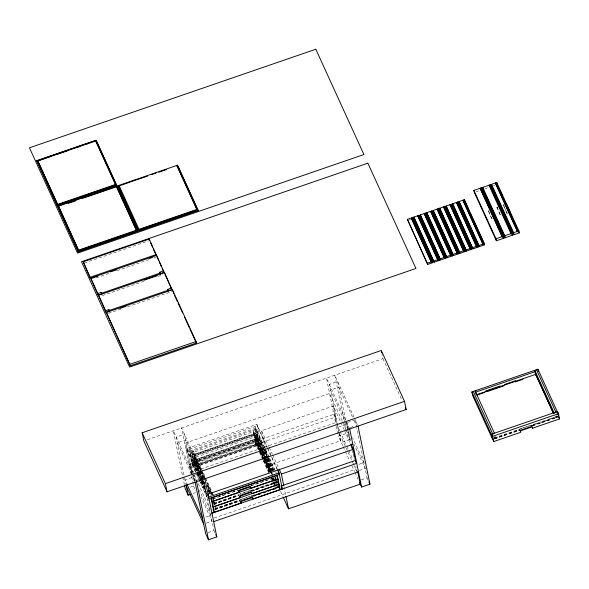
<?xml version="1.0" encoding="UTF-8"?>
<svg xmlns="http://www.w3.org/2000/svg" width="589" height="589" viewBox="0 0 589 589"><rect width="100%" height="100%" fill="white"/><g stroke="black" fill="none" stroke-linecap="round" stroke-linejoin="round"><path stroke-width="0.44" stroke-dasharray="2.94 2.21" d="M84.426 262.988L148.686 240.864M96.221 277.817L110.114 273.031M117.064 270.638L150.062 259.285M153.538 258.085L156.144 257.187M102.331 295.597L144.018 281.248M157.911 276.469L163.124 274.673M108.45 313.385L120.605 309.196M127.555 306.81L171.841 291.562M476 191.83L479.394 190.659M484.806 188.797L488.2 187.626M493.427 185.829L494.937 185.307M409.164 220.028L410.673 219.513M147.316 439.74L382.946 358.635L381.937 353.739M256.878 424.367L260.161 440.351L189.746 464.596L186.463 448.604L256.878 424.367L267.2 446.963M269.004 457.381L256.149 429.234L190.144 451.954L190.888 455.591L198.832 472.974M204.14 478.106L193.163 453.802L193.869 453.559L201.431 470.118M271.625 470.861L254.234 432.782L253.528 433.025L265.249 458.684M265.425 449.422L261.582 430.706L333.337 406.012L340.575 421.849M193.266 454.288L193.965 454.045L204.854 477.885M190.888 455.591L256.892 432.871L256.149 429.234M254.264 434.792L194.561 455.341L194.65 455.79L254.315 435.256L254.22 434.807M267.826 457.749L257.238 434.572L191.241 457.285L191.985 460.922L196.52 470.854M194.966 458.897L194.26 459.133L194.355 459.619L199.273 470.383M271.846 474.278L255.324 438.113L254.625 438.356L260.669 451.601M194.355 459.619L195.062 459.376M191.985 460.922L257.989 438.201L257.238 434.572M255.361 440.123L195.658 460.672L195.747 461.128L255.405 440.594L255.317 440.138M195.504 472.054L193.221 467.062L192.331 462.623L258.335 439.902L263.254 450.666M192.198 474.594L191.197 472.393L189.467 463.985L334.272 414.148L335.612 417.086L190.807 466.922L192.537 475.33M196.159 464.714L195.452 464.957L195.357 464.471M260.161 440.351L261.266 442.773L190.851 467.011L189.467 463.985M193.221 467.062L191.013 467.821L196.719 480.3M261.266 442.773L261.435 443.583L259.226 444.342L258.335 439.902M256.458 445.453L196.748 466.009L196.844 466.459L256.502 445.925L256.406 445.475M191.197 472.393L335.995 422.549L334.272 414.148M347.643 422.357L355.152 419.773L358.031 426.075M195.666 480.727L200.665 479.004M352.973 426.576L347.974 428.299L345.316 422.475M190.247 487.169L193.582 486.021L181.655 427.923L201.077 470.449M342.761 445.763L338.38 436.184L346.722 433.313L346.354 431.523M271.382 471.296L268.717 465.457L340.471 440.756L339.19 434.52M193.126 493.479L195.622 492.618M349.601 439.615L341.259 442.486L329.332 384.381L337.674 381.517L349.601 439.615L346.722 433.313M212.776 498.824L237.448 490.335M250.855 485.719L275.947 477.083M212.791 498.905L238.015 490.254M250.87 485.8L276.094 477.149M213.682 503.22L241.372 493.692M242.234 493.391L245.694 492.205M246.563 491.903L276.852 481.478M213.778 503.705L238.876 495.069M250.126 491.197L276.948 481.964M213.917 503.742L238.619 495.239M250.656 491.093L277.949 481.699M213.432 504.309L238.965 495.518M251.51 491.204L277.905 482.119M213.888 504.243L238.714 495.724M251.967 491.138L277.927 482.2M241.402 499.229L250.796 495.997A1.252 0.81 -24.5 0 1 252.055 496.203L277.176 487.596M214.771 508.557L277.942 486.816M214.948 508.786L240.091 500.135M251.363 496.255L277.375 487.302M214.875 509.043L240.408 500.252M215.014 509.073L240.106 500.436M252.225 496.269L277.316 487.626M214.529 509.647L240.062 500.856M253.469 496.24L277.713 487.898L276.955 486.242M215.11 509.559L240.209 500.922M253.572 496.321L277.419 488.112M205.797 517.039L210.796 515.316L199.399 490.365M358.937 464.323L363.943 462.601L352.546 437.649M214.072 518.084L356.271 469.139M206.172 523.223L212.011 521.213L200.996 497.094M359.312 470.508L365.151 468.505L354.136 444.386M208.094 532.596L213.932 530.586L203.661 480.528M361.241 479.888L367.072 477.878L356.801 427.82M520.963 428.542L530.358 425.31A1.252 0.81 -24.5 0 1 531.617 425.516M494.333 437.87L557.503 416.121M494.436 438.349L519.969 429.565M531.204 425.692L557.606 416.607M494.576 438.385L520.131 429.587M531.786 425.575L558.608 416.342M494.09 438.952L520.058 430.014M532.603 425.7L557.702 417.064M494.672 438.871L519.77 430.235M532.75 425.766L556.98 417.424M507.983 213.726A1.252 0.942 -11.6 0 1 506.893 213.174L503.485 205.053A1.252 0.942 -11.6 0 1 503.632 204.214M503.448 204.935L506.893 213.174M496.969 206.916A1.252 0.942 -11.6 0 0 497.028 207.276L500.429 215.397A1.252 0.942 -11.6 0 0 501.364 215.942M497.028 207.276L500.429 215.397M491.624 218.431L488.222 210.31L491.624 218.431A1.252 0.942 -11.6 0 0 492.551 218.975M556.517 415.554L557.275 417.211L556.826 415.024M555.604 415.989L556.362 417.638L556.259 417.152M494.996 436.228L495.85 438.349L495.091 436.677M494.436 436.523L495.29 438.658L494.164 436.191M382.946 358.635L401.992 400.329M354.011 417.277L334.795 375.208L344.521 422.585M352.509 417.115L338.837 387.172L330.495 390.043L344.933 421.643M354.033 420.443L356.308 425.427M349.689 428.947L326.453 378.079L336.179 425.457M348.364 428.505L346.465 424.345L338.13 427.216L339.647 430.544M347.679 430.242L349.579 434.402M342.18 420.951L329.604 393.43L184.806 443.274L201.828 480.462M342.555 421.783L345.986 429.293M346.369 430.125L350.558 439.298M367.072 477.878L368.154 480.241M340.957 422.688L344.005 429.359M344.381 430.191L350.477 443.532M340.03 431.369L346.487 445.512M346.862 446.344L348.386 449.672M348.762 450.504L352.944 459.648M339.72 433.946L345.795 447.25M346.177 448.082L347.694 451.41M348.077 452.242L353.775 464.721M354.151 465.553L356.816 471.369L355.778 466.319M343.137 446.595L345.044 450.762M345.426 451.601L349.616 460.767M351.898 465.774L354.563 471.605M354.946 472.444L357.994 479.115M261.582 430.706L268.82 446.55M269.202 447.382L272.251 454.053M272.626 454.892L278.722 468.226M267.583 447.802L277.139 468.726M267.134 447.647L257.194 425.891L186.772 450.129L196.711 471.885M267.509 448.487L277.066 469.404M275.24 471.001L254.985 426.65L257.953 441.117M275.623 471.841L276.771 474.351M269.379 458.205L274.673 469.794M256.892 432.871L268.238 457.705M268.613 458.536L273.907 470.125M261.435 443.583L267.134 456.063M267.516 456.895L273.591 470.206M268.201 458.573L273.495 470.162M266.456 455.378L254.735 429.72L255.479 433.357L263.423 450.74M267.966 458.691L274.018 471.936M257.989 438.201L263.658 450.622M264.034 451.446L267.06 458.073M267.435 458.897L273.487 472.142M263.798 451.564L266.824 458.19M267.2 459.015L273.627 473.092M263.629 451.491L266.655 458.117M267.031 458.941L272.324 470.53M275.35 477.156L276.108 478.805M263.018 450.784L255.832 435.05L256.576 438.687L264.925 456.821M263.393 451.608L266.419 458.235M266.795 459.059L272.089 470.648M275.115 477.274L275.873 478.923M274.584 477.48L275.718 479.961M276.094 480.786L277.61 484.099M265.83 458.47L252.976 430.323L253.719 433.96L272.251 474.528M266.206 459.302L271.728 471.347M265.308 457.653L271.389 470.964M275.188 479.291L277.088 483.451M275.188 479.63L277.095 483.797M280.526 491.307L282.808 496.306M265.624 459.427L271.676 472.761M272.052 473.585L273.186 476.074M275.829 481.78L276.963 484.261M272.155 474.071L253.631 433.511L254.33 433.268L254.234 432.782M273.473 477.848L274.614 480.337M271.566 473.939L254.073 435.661L254.816 439.298L269.563 471.583M273.2 477.51L275.704 482.995L275.6 482.509M261.074 451.476L257.673 444.025L256.922 440.388M261.45 452.3L264.476 458.927M264.859 459.751L271.286 473.821M273.171 477.966L276.58 485.41M261.052 452.433L264.078 459.052M264.454 459.884L269.747 471.472M272.773 478.091L273.907 480.58M263.04 457.057L254.72 438.842L255.427 438.599L255.324 438.113M263.416 457.881L269.467 471.126M272.471 477.708L274.857 483.171L272.567 478.158M269.556 472.209L256.421 443.451L256.524 443.937L255.817 444.18L269.902 475.257M272.302 478.216L276.801 488.325L272.177 478.246M263.482 459.206L255.162 440.992L255.913 444.629M263.857 460.031L269.379 472.076M255.714 443.694L258.365 449.488M259.874 452.801L262.9 459.42M263.283 460.245L269.328 473.49M271.595 478.459L272.729 480.941M273.112 481.773L275.004 485.91M271.662 478.864L275.947 488.502L275.858 488.053M213.351 494.738L193.317 450.865L194.061 454.494M201.806 470.942L204.832 477.569M205.215 478.393L211.26 491.638M211.642 492.47L212.776 494.951M206.761 482.06L212.585 495.062M201.46 471.288L204.884 478.791M200.834 470.265L194.407 456.195L195.158 459.832L203.477 478.04M201.217 471.097L204.243 477.716M207.645 485.167L210.671 491.793M211.046 492.618L212.18 495.099M193.163 453.802L200.724 470.361M201.033 471.038L204.125 477.812M207.534 485.262L210.56 491.881M210.81 492.433L211.937 494.9M207.527 485.513L211.79 494.848M203.661 478.209L191.55 451.469L192.301 455.106L202.955 478.172M207.438 486.212L210.082 492.029M212.813 498.242L215.199 503.705L212.909 498.699M208.329 488.679L209.905 492.117M203.168 478.143L185.697 439.88L177.355 442.751L192.169 475.19M208.359 489.673L209.493 492.154M214.028 502.093L215.545 505.399M208.248 489.768L209.647 492.831M212.658 499.413L214.632 504.015L213.638 501.835M199.597 471.097L202.675 477.834M208.241 490.026L210.619 495.216M199.075 470.876L192.647 456.799L193.391 460.436L205.583 487.125M199.465 471.679L204.854 483.753M208.189 491.057L210.148 495.342M213.454 502.307L216.288 509.036L215.537 507.379M204.847 483.989L196.247 465.163L195.504 461.526M199.686 472.798L188.981 449.37L191.955 463.83L196.483 473.703M199.973 473.475L203.124 480.329M203.374 480.926L204.655 483.679M214.978 507.703L215.729 509.345L215.633 508.859M199.207 473.799L202.233 480.425M202.609 481.25L205.259 487.044M197.904 471.237L193.744 462.137L194.488 465.774L200.164 478.187M198.279 472.069L201.305 478.688M201.681 479.52L205.465 487.795M202.204 481.294L205.37 488.31M201.674 481.5L206.209 491.432M186.463 448.604L196.785 471.2M197.168 472.039L200.223 478.732M200.606 479.571L206.341 492.124M198.037 474.167L201.063 480.793M201.438 481.618L205.973 491.55M197.094 472.724L207.033 494.48M192.331 462.623L197.249 473.379M197.624 474.211L200.65 480.83M201.033 481.662L206.702 494.075M196.859 474.535L199.885 481.154M200.267 481.986L207.446 497.712M195.887 472.886L198.927 479.542M199.303 480.374L208.425 500.341M198.235 483.628L210.015 509.426M196.549 481.662L173.313 430.795L184.32 484.423M194.841 480.381L193.325 477.053L184.983 479.925L186.882 484.084M192.551 476.022L194.826 481.014L193.671 475.352L202.005 472.488L203.477 479.637M193.582 486.021L195.739 490.755M213.932 530.586L215.014 532.949M556.023 416.637L556.119 417.115M555.42 417.358L555.508 417.815M496.983 207.159L497.234 208.373M494.951 437.656L495.054 438.135M355.152 419.773L356.617 426.922M346.811 422.644L351.029 443.2M352.502 450.357L353.047 453.037M353.231 453.928L353.783 456.615M344.705 423.476L346.17 430.633M333.337 406.012L337.18 424.721M337.364 425.611L339.014 433.629M336.363 426.348L338.38 436.184M283.95 486.536L285.775 495.452M276.02 479.652L276.616 482.56M277.264 485.711L277.559 487.169M275.365 481.986L275.468 482.472M276.462 487.324L276.558 487.81M265.61 450.313L267.075 457.439M267.251 458.33L268.717 465.457M256.775 444.224L256.878 444.71L195.806 465.73L195.71 465.244M254.117 434.321L253.564 431.619L193.906 452.153L194.458 454.855M255.214 439.652L254.662 436.957L195.003 457.491L195.555 460.186M256.311 444.989L255.759 442.287L196.093 462.821L196.652 465.524M253.881 433.806L253.984 434.284M254.978 439.136L255.081 439.622M256.075 444.467L256.171 444.953M214.3 503.006L214.396 503.492M215.39 508.344L215.493 508.83M194.223 454.34L194.326 454.826M195.32 459.67L195.415 460.156M196.417 465.008L196.512 465.487M194.26 481.603L184.534 434.226L176.192 437.097L184.453 477.318M184.637 478.216L186.021 484.983M503.735 206.268A1.252 0.942 -11.6 0 1 504.368 205.06M507.269 212.452A1.252 0.942 -11.6 0 1 506.643 211.966M497.278 208.491A1.252 0.942 -11.6 0 1 497.764 207.357M500.665 214.632A1.252 0.942 -11.6 0 1 500.186 214.19M488.465 211.525A1.252 0.942 -11.6 0 1 488.715 210.575M491.859 217.658A1.252 0.942 -11.6 0 1 491.373 217.216M520.094 429.175A1.252 0.81 -24.5 0 1 520.529 428.755M240.533 499.87A1.252 0.81 -24.5 0 1 240.724 499.641M251.039 491.064A1.252 0.81 -24.5 0 0 249.699 490.666L240.305 493.899A1.252 0.81 -24.5 0 0 240.01 494.031M255.729 428.269L189.724 450.99L192.691 465.457L258.696 442.737L255.729 428.269M254.588 433.563L193.516 454.583L193.619 455.061L254.691 434.041L254.588 433.563M255.685 438.893L194.613 459.913L194.716 460.399L255.781 439.379L255.685 438.893"/><path stroke-width="0.88" d="M36.805 160.664L96.11 140.248L116.622 185.16L116.725 185.645L57.42 206.062L36.805 160.664L57.42 206.062M37.652 160.488L95.551 140.557L115.591 184.431L115.68 184.887L57.788 204.817L37.652 160.488L57.788 204.817M36.901 161.15L51.515 156.122M55.815 154.642L68.707 150.202M78.16 146.948L87.614 143.694M38.609 160.642L79.228 146.661M87.003 143.988L94.777 141.308M57.693 204.361L115.591 184.431M57.317 205.576L116.622 185.16M57.715 206.437L117.02 186.028L137.531 230.932L137.627 231.418L78.322 251.834L57.715 206.437L78.322 251.834M118.19 185.623L177.503 165.207L198.014 210.118L198.11 210.604L138.805 231.013L118.19 185.623L138.805 231.013M68.162 203.441L75.937 200.768M82.74 198.346L116.548 186.787L116.46 186.33L136.589 230.66L78.69 250.59L58.561 206.26L78.69 250.59M130.368 182.03L119.133 185.896L119.044 185.447L139.173 229.769L197.072 209.839L176.943 165.516L177.031 165.965M131.185 181.67L147.655 176.082M151.815 174.565L156.114 173.085M158.883 172.216L166.665 169.536M78.602 250.134L136.493 230.203M196.976 209.389L139.078 229.32L139.173 229.769M78.227 251.348L137.531 230.932M138.702 230.527L198.014 210.118M83.24 261.766L90.618 278.744L83.24 261.766L149.245 239.046L156.615 256.024L153.273 248.705M90.301 277.228L156.306 254.507M98.068 295.067L97.759 293.55L101.05 292.416L101.36 293.933L98.068 295.067L90.699 278.089L156.696 255.368L164.073 272.346L160.193 273.686L159.884 272.162L163.757 270.83M91.486 278.442L97.56 276.351M110.592 271.868L116.666 269.777M149.672 258.416L152.271 257.518M101.36 293.933L101.75 294.802L101.441 293.278L160.282 273.031L159.884 272.162M105.917 312.251L105.608 310.734L108.899 309.6L109.208 311.125L105.917 312.251L98.547 295.273L164.552 272.56L171.922 289.538L168.049 290.87L167.732 289.354L171.613 288.014M144.15 280.209L157.13 275.74M109.208 311.125L109.606 311.986L109.289 310.469L168.13 290.215L167.732 289.354M106.395 312.464L172.4 289.744L196.049 341.532L196.365 343.048L130.36 365.769L106.395 312.464L130.36 365.769M119.987 308.415L126.046 306.324M473.887 190.387L480.16 188.23L502.351 237.08L503.058 236.837L480.867 187.987L481.522 187.766L503.61 236.13L504.029 238.147L496.394 240.776L474.307 192.412L473.887 190.387L495.982 238.759L496.394 240.776M482.7 187.361L488.966 185.204L511.156 234.047L511.863 233.804L489.673 184.961L490.328 184.732L512.423 233.097L512.835 235.114L505.2 237.742L483.113 189.378L482.7 187.361L504.788 235.725L505.2 237.742M491.506 184.328L495.43 182.98L517.621 231.823L518.32 231.58L496.129 182.737L496.792 182.509L518.88 230.873L519.292 232.891L514.013 234.709L491.918 186.345L491.506 184.328L513.593 232.692L514.013 234.709M502.351 237.08L480.256 188.716L480.963 188.473L480.867 187.987M489.673 184.961L489.776 185.439L489.069 185.682L488.966 185.204M517.238 230.991L495.526 183.459L496.232 183.216L496.129 182.737M407.404 219.336L411.328 217.989L431.465 262.348L432.171 262.105L412.028 217.746L412.69 217.518L432.731 261.391L432.974 262.606L427.695 264.424L407.404 219.336L427.695 264.424M413.861 217.113L417.785 215.765L437.921 260.124L438.628 259.882L418.492 215.522L419.147 215.294L439.188 259.167L439.438 260.382L434.152 262.201L413.861 217.113L434.152 262.201M420.325 214.889L424.242 213.542L444.386 257.901L445.085 257.658L424.949 213.299L425.604 213.071L445.645 256.944L445.895 258.159L440.609 259.977L420.325 214.889L440.609 259.977M426.782 212.666L430.706 211.318L450.843 255.678L451.549 255.435L431.406 211.076L432.068 210.847L452.102 254.72L452.352 255.935L447.066 257.754L426.782 212.666L447.066 257.754M433.239 210.442L437.163 209.095L457.3 253.454L458.006 253.211L437.87 208.852L438.525 208.624L458.566 252.497L458.816 253.712L453.53 255.53L433.239 210.442L453.53 255.53M439.696 208.219L443.62 206.872L463.764 251.231L464.463 250.988L444.327 206.629L444.982 206.4L465.023 250.273L465.273 251.488L459.987 253.307L439.696 208.219L459.987 253.307M471.48 248.05L471.73 249.265L466.444 251.083L446.16 205.995L450.084 204.648L470.221 249.007L470.928 248.764L470.825 248.278L471.48 248.05L451.446 204.177L450.18 205.134L470.221 249.007M452.617 203.772L456.541 202.425L476.678 246.784L477.384 246.541L457.248 202.182L457.903 201.953L477.944 245.827L478.187 247.041L472.908 248.86L452.617 203.772L472.908 248.86M459.074 201.548L462.998 200.201L483.135 244.56L483.841 244.317L463.705 199.958L464.36 199.73L484.401 243.603L484.651 244.818L479.365 246.636L459.074 201.548L479.365 246.636M412.028 217.746L412.131 218.232L411.424 218.475L431.465 262.348M437.921 260.124L417.888 216.251L418.588 216.008L418.492 215.522M444.386 257.901L424.345 214.028L425.052 213.785L424.949 213.299M450.843 255.678L430.802 211.804L431.509 211.561L431.406 211.076M457.3 253.454L437.259 209.581L437.966 209.338L437.87 208.852M463.764 251.231L443.723 207.357L444.423 207.114L444.327 206.629M476.678 246.784L456.637 202.911L457.344 202.668L457.248 202.182M483.135 244.56L463.101 200.687L463.801 200.444L463.705 199.958M489.584 208.837L490.762 208.432L494.708 217.069M498.397 205.804L499.568 205.406L503.514 214.043M130.051 364.245L196.049 341.532M495.982 238.759L502.248 236.594M502.954 236.351L503.61 236.13M504.788 235.725L511.061 233.568L511.156 234.047M511.76 233.325L512.423 233.097M513.593 232.692L517.517 231.344M518.224 231.102L518.88 230.873M427.445 263.209L431.362 261.862M432.068 261.619L432.731 261.391M433.902 260.986L437.826 259.639M438.525 259.396L439.188 259.167M440.358 258.762L444.283 257.415M444.989 257.172L445.645 256.944M446.823 256.539L450.74 255.192M451.446 254.949L452.102 254.72M453.28 254.315L457.204 252.968M457.903 252.725L458.566 252.497M459.737 252.092L463.661 250.745M464.368 250.502L465.023 250.273M466.444 251.083L466.201 249.869L470.118 248.521M472.658 247.645L476.582 246.298M477.281 246.055L477.944 245.827M479.115 245.422L483.039 244.074M483.746 243.831L484.401 243.603M142.163 432.775L381.267 350.477L404.503 401.345L406.182 409.502L167.07 491.808L143.834 440.94L142.163 432.775L165.399 483.643L167.07 491.808M165.399 483.643L404.503 401.345M471.892 391.928L491.933 435.801L492.676 439.438L472.643 395.565L471.892 391.928L537.897 369.215L557.938 413.088M485.483 391.044L500.216 385.972M504.508 384.492L515.699 380.641M476.214 394.836L535.872 374.295L535.32 371.6L475.654 392.134L476.03 393.931M477.178 395.02L484.961 392.34M487.552 391.449L503.978 385.795M515.22 381.922L523.003 379.25M535.968 374.781L536.064 375.237M184.504 485.321L185.24 488.892L188.119 495.202L190.622 494.34M208.042 494.142L352.84 444.305M277.522 469.558L279.046 472.908L208.631 497.145L207.483 494.635M208.948 498.662L279.363 474.425L278.214 471.914M283.765 485.645L281.387 474.064L353.142 449.363L350.86 444.364M212.033 501.578L239.046 492.286L238.795 491.071A1.252 0.81 -24.5 0 1 239.804 489.857L249.199 486.624A1.252 0.81 -24.5 0 1 250.539 487.029L250.789 488.244L277.802 478.945M277.817 479.026L212.047 501.659L211.046 499.42M213.13 506.915L240.135 497.617L239.892 496.402A1.252 0.81 -24.5 0 1 240.901 495.194L250.296 491.962A1.252 0.81 -24.5 0 1 251.636 492.36L251.886 493.575L278.892 484.276M280.843 486.102L355.417 460.436L356.757 463.374L211.952 513.218M241.232 502.947L214.219 512.246L211.289 497.948L277.051 475.308L279.989 489.614L252.976 498.905L252.386 497.609L240.643 501.659L241.232 502.947L240.982 501.74A1.252 0.81 -24.5 0 1 241.991 500.525L251.385 497.293A1.252 0.81 -24.5 0 1 252.733 497.698L252.976 498.905M211.915 513.129L214.124 512.371L211.149 497.904M279.046 472.908L282.33 488.892L280.121 489.65L277.154 475.183M213.682 521.618L358.48 471.782M532.537 428.218L532.287 427.01A1.252 0.81 -24.5 0 0 530.947 426.605L521.552 429.837A1.252 0.81 -24.5 0 0 520.543 431.052L520.794 432.26L493.781 441.559L492.794 439.401L491.719 434.145L557.489 411.512L558.475 413.669L559.55 418.919L532.537 428.218L531.948 426.922L520.205 430.964M493.781 441.559L492.706 436.309L558.475 413.669M283.191 497.138L288.522 508.815L360.277 484.114L357.714 471.642M195.136 482.509L205.598 533.457L208.477 539.767L216.811 536.896L204.884 478.791M359.459 482.325L361.617 487.051L369.958 484.18L358.031 426.075M506.385 203.963L509.971 211.819M501.364 193.634L502.498 196.115M510.221 213.027L511.355 215.515M514.006 221.302L514.757 222.959M518.541 231.234L519.292 232.891M496.232 183.216L518.32 231.58M494.9 195.857L496.041 198.338M497.926 202.476L499.443 205.789M504.898 217.739L506.032 220.22M507.924 224.357L509.433 227.663M512.077 233.458L512.835 235.114M489.776 185.439L511.863 233.804M486.094 198.891L488.362 203.853M489.879 207.166L490.63 208.823M496.085 220.765L497.602 224.078M501.379 232.353L502.513 234.834M503.271 236.491L504.029 238.147M480.963 188.473L503.058 236.837M469.529 211.709L464.36 199.73M470.28 213.358L484.651 244.818M463.801 200.444L483.841 244.317M558.563 416.762L559.55 418.919M536.483 369.701L556.149 412.742M554.389 413.353L534.724 370.304L535.475 373.941M458.529 203.993L464.198 216.413M464.957 218.07L473.652 237.109M474.41 238.766L478.187 247.041M535.276 373.006L553.807 413.566M457.344 202.668L477.384 246.541M535.732 374.265L553.527 413.22M535.85 374.766L553.24 412.845M452.448 207.048L451.446 204.177M453.206 208.705L458.875 221.118M459.634 222.775L468.329 241.814M469.087 243.471L471.73 249.265M450.784 204.405L470.928 248.764M446.16 205.995L466.201 249.869M447.125 211.753L444.982 206.4M447.883 213.409L453.552 225.823M454.31 227.479L456.578 232.449M457.329 234.105L465.273 251.488M444.423 207.114L464.463 250.988M439.151 210.663L441.802 216.457M442.553 218.114L458.816 253.712M437.966 209.338L458.006 253.211M432.694 212.887L444.791 239.377M445.549 241.034L452.352 255.935M431.509 211.561L451.549 255.435M426.237 215.11L439.468 244.082M440.226 245.738L445.895 258.159M425.052 213.785L445.085 257.658M419.773 217.334L427.717 234.716M428.468 236.373L434.145 248.794M434.896 250.45L439.438 260.382M418.588 216.008L438.628 259.882M413.316 219.557L422.387 239.428M423.145 241.078L431.84 260.117M412.131 218.232L432.171 262.105M475.065 390.838L494.348 433.055M473.306 391.442L492.964 434.491M491.719 434.145L492.706 436.309M405.416 407.838L406.182 409.502M368.876 481.817L369.958 484.18M198.11 210.604L177.503 165.207M177.017 165.936L197.072 209.839M279.105 469.065L281.387 474.064M276.624 475.846L276.859 476.368M281.682 487.464L282.33 488.892M277.713 481.184L277.949 481.699M278.251 482.921L278.914 484.357L213.144 506.996L212.467 505.472M278.811 486.514L279.149 487.515L278.825 485.954M150.674 243.007L152.529 247.078M157.013 256.892L158.5 260.147M159.244 261.774L161.467 266.655M162.211 268.282L164.073 272.346M165.229 274.894L171.922 289.538M173.858 293.771L172.4 289.744M174.616 295.442L177.289 301.288M178.055 302.96L182.627 312.98M184.534 317.154L189.113 327.175M189.879 328.846L196.365 343.048M116.725 185.645L96.11 140.248M137.627 231.418L117.02 186.028M115.68 184.887L95.551 140.557M116.534 186.75L136.589 230.66M250.789 488.244L250.2 486.948L238.449 490.99L239.046 492.286M251.886 493.575L251.289 492.279L239.546 496.321L240.135 497.617M213.041 509.154L213.284 509.669M215.736 534.532L216.811 536.896M101.05 292.416L101.441 293.278M108.899 309.6L109.289 310.469M186.882 484.084L202.461 518.187M186.198 485.822L203.669 524.085M90.699 278.089L97.759 293.55M98.547 295.273L105.608 310.734M558.085 413.809L558.379 415.267M557.489 411.512L558.195 414.965M537.897 369.215L538.346 371.394M496.792 182.509L497.064 183.856M495.43 182.98L495.526 183.459M490.328 184.732L490.747 186.75M490.762 208.432L491.012 209.647M481.522 187.766L481.802 189.113M480.16 188.23L480.256 188.716M462.998 200.201L463.101 200.687M457.903 201.953L458.154 203.168M456.541 202.425L456.637 202.911M450.084 204.648L450.18 205.134M443.62 206.872L443.723 207.357M438.525 208.624L438.776 209.839M437.163 209.095L437.259 209.581M432.068 210.847L432.311 212.062M430.706 211.318L430.802 211.804M425.604 213.071L425.854 214.286M424.242 213.542L424.345 214.028M419.147 215.294L419.397 216.509M417.785 215.765L417.888 216.251M412.69 217.518L412.941 218.733M381.436 351.287L381.775 352.921M349.689 428.947L361.617 487.051M353.142 449.363L355.763 462.115M351.213 444.099L352.134 448.568M285.959 496.343L288.522 508.815M278.818 486.801L278.987 487.611M164.552 272.56L164.861 274.076M160.282 273.031L160.591 274.548M149.245 239.046L149.554 240.57M196.549 481.662L208.477 539.767M186.102 485.365L188.119 495.202M315.814 49.233L29.45 147.802L77.542 253.101L363.906 154.532L315.814 49.233M367.853 163.168L81.488 261.737L129.58 367.035L415.944 268.466L367.853 163.168"/></g></svg>
